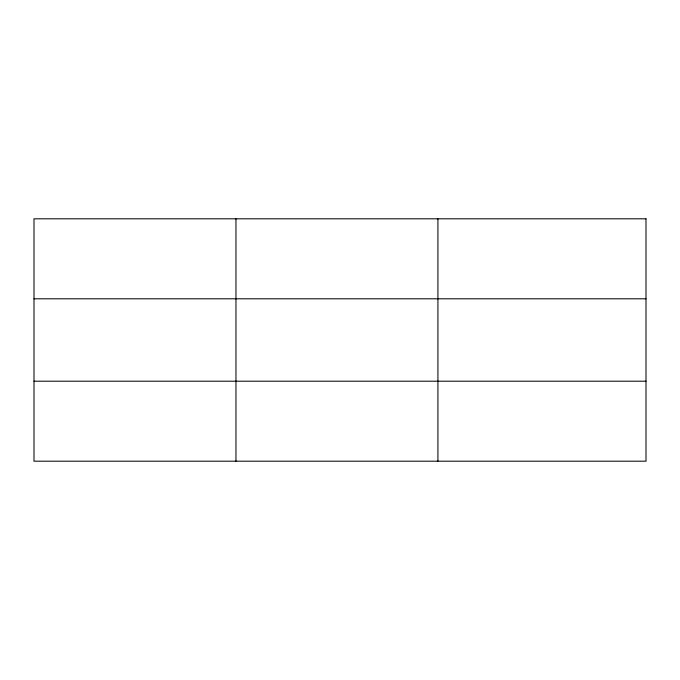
<?xml version="1.0" encoding="UTF-8"?>
<svg xmlns="http://www.w3.org/2000/svg" width="680" height="680" viewBox="0 0 680 680"><rect width="100%" height="100%" fill="white"/><g stroke="black" fill="none" stroke-linecap="round" stroke-linejoin="round"><path stroke-width="1.02" d="M235.96 461.185L235.96 218.815M437.92 461.185L437.92 218.815M34 298.8L646 298.8M34 381.2L646 381.2M646 218.815L646 461.185L34 461.185L34 218.815L646 218.815"/></g></svg>
